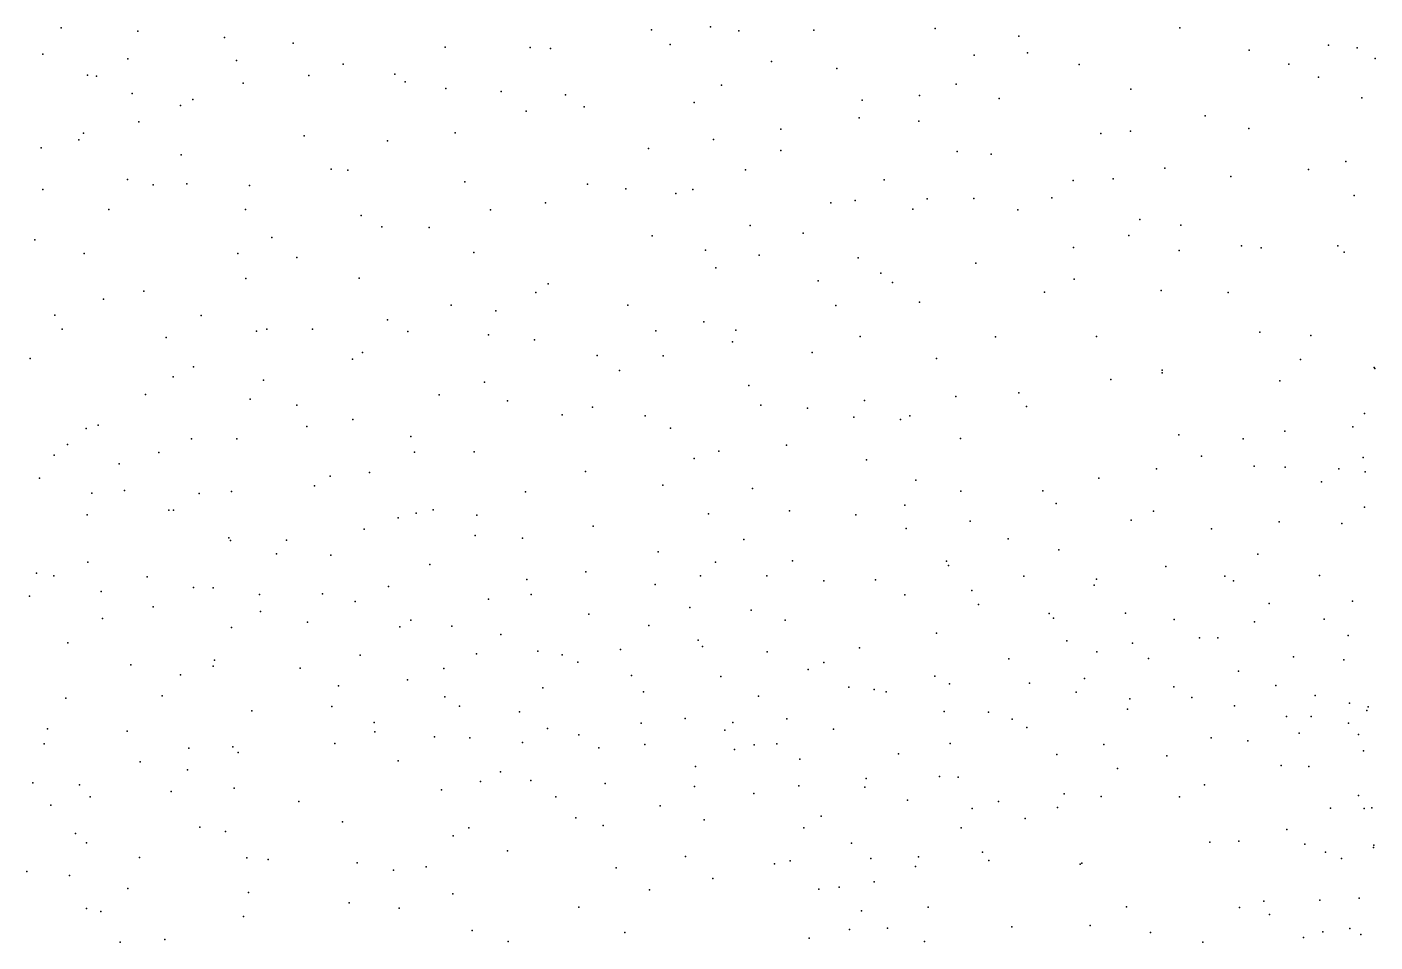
# Model space of a CAD drawing. Header units: metres. Extents: x -25 to 25, y -27.8 to 27.8.
# Drawn here: x -1.944 to 0.397, y -11.142 to -9.552 of the extents above; entities that cross this region are included whole.
import ezdxf

# ---------------------------------------------------------------- set-up
doc = ezdxf.new("R2010")
doc.units = ezdxf.units.M

msp = doc.modelspace()

# ---------------------------------------------------------------- linework, layer by layer
for p in [(-1.8842, -9.5538, 22.9295), (-1.7509, -9.5591, 22.9613), (-1.6006, -9.5705, 22.9805), (-0.8592, -9.5571, 15.3332), (-0.7565, -9.552, 15.3068), (-0.7072, -9.5588, 22.7677), (-0.5775, -9.5574, 15.3176), (-0.3666, -9.5545, 22.6592), (-0.2213, -9.5679, 15.5019), (0.0585, -9.5537, 22.3846), (-1.4813, -9.5801, 22.9812), (-1.2171, -9.5873, 15.4613), (-1.0695, -9.5879, 15.4435), (-1.0342, -9.5896, 22.8911), (-0.8268, -9.5826, 22.8126), (0.1789, -9.5924, 22.2853), (0.3163, -9.5839, 15.6818), (0.3659, -9.5881, 22.1842), (-1.9162, -9.5994, 15.6201), (-1.7681, -9.6072, 15.535), (-1.5795, -9.6105, 15.4952), (-1.3944, -9.6167, 22.9648), (-0.6507, -9.6119, 15.3643), (-0.2991, -9.6013, 22.5988), (-0.206, -9.5971, 22.5434), (-0.1164, -9.6174, 22.4754), (0.2476, -9.6169, 15.7219), (0.3972, -9.6066, 15.6621), (-1.8382, -9.6359, 22.9388), (-1.8228, -9.6377, 15.5935), (-1.4538, -9.6362, 15.4995), (-1.3047, -9.6343, 22.9558), (-0.5374, -9.6241, 22.6849), (0.2992, -9.6391, 22.2414), (-1.5682, -9.6497, 22.9802), (-1.2868, -9.6472, 15.4986), (-1.216, -9.6592, 22.9376), (-1.1204, -9.6641, 22.9192), (-0.7373, -9.6532, 15.4034), (-0.3301, -9.6517, 15.4909), (-0.0266, -9.6599, 15.6772), (-1.7607, -9.6679, 22.9555), (-1.6767, -9.6884, 15.5675), (-1.6557, -9.6781, 22.9648), (-1.0082, -9.6697, 22.8667), (-0.785, -9.6834, 22.7739), (-0.4933, -9.6793, 15.4437), (-0.3935, -9.6712, 22.6018), (-0.2553, -9.6766, 15.5225), (0.3742, -9.6752, 22.2147), (-1.0766, -9.6982, 15.5044), (-0.9761, -9.6906, 15.4777), (-0.4986, -9.7099, 22.622), (0.1023, -9.7063, 22.3183), (-1.8454, -9.7368, 22.928), (-1.7494, -9.7167, 15.6144), (-1.2001, -9.736, 15.5395), (-0.6346, -9.7295, 22.6743), (-0.3951, -9.7157, 15.4928), (-0.0791, -9.7371, 15.6608), (-0.0273, -9.733, 22.3815), (0.1778, -9.7284, 15.7613), (-1.8532, -9.7479, 15.7042), (-1.4621, -9.7412, 15.5666), (-1.3176, -9.7497, 15.5615), (-0.7516, -9.7476, 22.7311), (-1.9188, -9.7621, 15.7623), (-1.6759, -9.774, 15.6367), (-0.8644, -9.763, 15.4932), (-0.6343, -9.7667, 15.4742), (-0.3284, -9.7683, 15.5314), (-0.2693, -9.7728, 22.4853), (-1.4151, -9.7991, 22.9612), (-1.3866, -9.8011, 15.5994), (-0.696, -9.8, 22.6855), (0.0323, -9.7974, 15.7159), (0.2815, -9.7995, 15.7593), (0.3464, -9.7858, 22.2625), (-1.7688, -9.8173, 22.9384), (-1.7244, -9.8263, 15.6904), (-1.6658, -9.8247, 22.9513), (-1.557, -9.8275, 22.961), (-1.1831, -9.8211, 15.5786), (-0.9702, -9.8254, 22.8355), (-0.455, -9.8179, 22.5364), (-0.1271, -9.8189, 15.6385), (-0.0574, -9.8161, 22.363), (0.1467, -9.812, 22.3008), (-1.9157, -9.8343, 22.8869), (-0.9037, -9.8331, 15.5186), (-0.8168, -9.8414, 15.5051), (-0.7875, -9.8342, 22.7242), (-0.5054, -9.8533, 15.4961), (-0.3803, -9.8504, 15.5219), (-0.2997, -9.8501, 22.4485), (-0.1638, -9.8491, 22.3894), (0.3607, -9.8451, 15.7579), (-1.8013, -9.869, 15.7763), (-1.5639, -9.8692, 15.6736), (-1.1388, -9.8695, 22.9056), (-1.043, -9.8578, 22.8668), (-0.5478, -9.8577, 22.5671), (-0.4054, -9.8685, 22.4776), (-0.2232, -9.8697, 15.5772), (-1.3631, -9.8796, 22.9464), (-1.3274, -9.8993, 15.6516), (-1.2454, -9.9003, 22.923), (-0.6875, -9.8971, 15.4894), (-0.0112, -9.8868, 22.3207), (0.0602, -9.8961, 15.7296), (-1.93, -9.9218, 15.9257), (-1.5182, -9.9181, 22.9454), (-0.8579, -9.9152, 22.7389), (-0.5956, -9.9102, 15.4919), (-0.0305, -9.9146, 15.6845), (-1.8444, -9.9456, 22.8753), (-1.5771, -9.9457, 15.726), (-1.1675, -9.9436, 15.6098), (-0.7654, -9.9401, 22.6622), (-0.1264, -9.9353, 15.6311), (0.0569, -9.9403, 22.2991), (0.1654, -9.9325, 15.7734), (0.1996, -9.9356, 22.292), (0.3326, -9.9325, 15.7822), (0.3434, -9.9433, 22.2763), (-1.4752, -9.9523, 15.7019), (-0.7472, -9.9706, 15.5008), (-0.6722, -9.9484, 22.5799), (-0.5001, -9.9529, 22.4675), (-0.2962, -9.9625, 15.542), (-1.5635, -9.9889, 22.9322), (-1.3669, -9.9883, 15.6955), (-0.5697, -9.993, 15.4953), (-0.4607, -9.98, 15.5007), (-0.125, -9.9903, 22.3132), (-1.7404, -10.0108, 15.8632), (-1.0599, -10.0131, 15.5989), (-1.0384, -9.9983, 22.8289), (-0.4408, -9.9961, 22.4045), (-0.1768, -10.013, 15.5981), (0.0258, -10.0101, 15.7068), (0.1423, -10.0134, 22.2928), (-1.8107, -10.0248, 15.934), (-1.207, -10.0353, 15.6682), (-0.9004, -10.0354, 22.7279), (-0.5393, -10.0359, 22.4311), (-0.3939, -10.0303, 15.5193), (-1.8949, -10.0529, 22.7894), (-1.6412, -10.0534, 22.897), (-1.3175, -10.0607, 15.7154), (-1.1296, -10.0455, 22.8659), (-0.768, -10.0646, 22.6055), (-1.8823, -10.0772, 16.0523), (-1.545, -10.0804, 22.9042), (-1.5269, -10.077, 15.8013), (-1.4479, -10.0773, 22.908), (-1.2824, -10.081, 22.8914), (-1.1423, -10.0871, 15.6535), (-0.8518, -10.0798, 22.6733), (-0.7127, -10.0788, 15.4993), (0.1974, -10.0824, 22.2737), (0.2857, -10.088, 22.2663), (-1.7018, -10.0917, 15.9175), (-1.0624, -10.0958, 22.8103), (-0.7182, -10.0993, 22.544), (-0.497, -10.0901, 22.3596), (-0.2617, -10.0904, 15.5574), (-0.0867, -10.0899, 22.2662), (-1.9381, -10.1279, 22.713), (-1.3784, -10.1292, 15.7654), (-1.3608, -10.1174, 22.894), (-0.9537, -10.1229, 15.5594), (-0.8391, -10.1232, 15.5239), (-0.5802, -10.1177, 22.4031), (-0.3641, -10.1278, 22.2721), (0.2678, -10.1297, 15.8199), (-1.6545, -10.1427, 22.855), (-0.9147, -10.1488, 22.7026), (0.0278, -10.1484, 15.7352), (0.0278, -10.1527, 22.2542), (0.3957, -10.1436, 20.1868), (0.3971, -10.1456, 20.3345), (-1.6897, -10.1597, 15.9797), (-1.5329, -10.1657, 22.8737), (-1.1488, -10.169, 22.8254), (-0.6902, -10.1747, 22.4746), (-0.0615, -10.1644, 15.6804), (0.2317, -10.1669, 22.2516), (-1.7374, -10.1908, 16.0448), (-1.5557, -10.1987, 15.9197), (-1.2276, -10.1911, 15.7207), (-1.1091, -10.2018, 15.6633), (-0.4892, -10.2011, 22.2721), (-0.3304, -10.1938, 22.2282), (-0.2215, -10.1878, 15.588), (-1.475, -10.2094, 15.8799), (-1.0144, -10.2261, 22.7343), (-0.9617, -10.2127, 15.577), (-0.8703, -10.2274, 15.536), (-0.6693, -10.2089, 15.4979), (-0.5885, -10.2141, 22.3529), (-0.4108, -10.2277, 15.5252), (-0.2079, -10.2115, 22.2073), (0.3787, -10.2234, 20.3008), (-1.8409, -10.2495, 22.6939), (-1.82, -10.2438, 16.1923), (-1.4573, -10.246, 22.8444), (-1.3776, -10.2338, 15.8352), (-0.8259, -10.2491, 22.593), (-0.508, -10.2301, 15.5071), (-0.4267, -10.2341, 22.2187), (0.3587, -10.2466, 15.8946), (-1.6576, -10.2677, 22.7812), (-1.5793, -10.2674, 16.0007), (-1.2771, -10.2636, 22.8258), (-0.3224, -10.2673, 22.1728), (0.0564, -10.2608, 22.2038), (0.1683, -10.2677, 15.865), (0.2405, -10.2544, 22.2166), (-1.896, -10.2957, 22.6193), (-1.8731, -10.2777, 16.2979), (-1.7143, -10.2915, 16.1377), (-1.2708, -10.2905, 15.7893), (-1.1671, -10.2903, 22.7801), (-0.7423, -10.2893, 22.4924), (-0.6245, -10.2784, 15.5173), (0.0959, -10.298, 15.8275), (-1.7835, -10.3113, 22.6976), (-0.7849, -10.3018, 15.5394), (-0.4855, -10.3042, 22.1935), (0.0177, -10.3196, 15.7864), (0.1871, -10.315, 22.1752), (0.241, -10.3168, 15.9166), (0.3346, -10.3198, 15.9348), (0.3766, -10.3003, 20.1693), (-1.9215, -10.3361, 16.4589), (-1.4173, -10.3327, 22.8026), (-1.3487, -10.3262, 15.8826), (-0.9736, -10.3243, 22.6793), (-0.4002, -10.3394, 22.136), (-0.0821, -10.3358, 15.729), (0.3042, -10.3426, 22.1516), (0.38, -10.3248, 20.2589), (-1.8308, -10.3619, 22.6347), (-1.7742, -10.3574, 16.2836), (-1.6447, -10.3627, 16.1603), (-1.5885, -10.3589, 22.7567), (-1.4442, -10.3492, 15.9838), (-1.0779, -10.3599, 22.7256), (-0.8392, -10.348, 22.5726), (-0.684, -10.3541, 22.3959), (-0.3222, -10.3586, 22.1038), (-0.1797, -10.3581, 22.0943), (-1.6972, -10.3916, 22.7002), (-1.689, -10.3916, 16.242), (-1.2382, -10.3912, 15.8318), (-0.6194, -10.3926, 15.5493), (-0.4195, -10.383, 15.5717), (-0.1564, -10.3802, 15.7041), (0.3789, -10.3865, 20.1765), (-1.8392, -10.3997, 16.4354), (-1.2991, -10.4048, 15.8997), (-1.2678, -10.3967, 22.757), (-1.1622, -10.4004, 22.7368), (-0.7599, -10.3979, 15.5637), (-0.5045, -10.3999, 22.1539), (-0.3059, -10.4109, 15.6369), (-0.026, -10.409, 15.8038), (0.0128, -10.3932, 22.0954), (0.2307, -10.4121, 15.9748), (0.3393, -10.4145, 22.0981), (-1.3582, -10.4246, 22.7571), (-1.1653, -10.4355, 15.7959), (-0.9602, -10.4191, 15.6497), (-0.4167, -10.4236, 22.0783), (0.113, -10.424, 22.0853), (-1.5932, -10.4396, 22.7165), (-1.59, -10.4445, 16.2103), (-1.493, -10.4439, 22.7379), (-1.0828, -10.44, 15.7325), (-0.6985, -10.4425, 22.3807), (-0.24, -10.4413, 22.0049), (-0.1518, -10.4604, 22.0009), (-1.838, -10.482, 22.5549), (-1.5102, -10.4675, 16.1595), (-1.416, -10.4696, 16.0708), (-1.244, -10.486, 22.7226), (-0.8476, -10.4639, 15.6212), (-0.7479, -10.4821, 15.6069), (-0.6144, -10.4793, 22.2686), (-0.3469, -10.4803, 15.6626), (0.1935, -10.468, 22.05), (-1.9271, -10.5011, 16.6333), (-1.8968, -10.5058, 22.4682), (-1.735, -10.5073, 22.6219), (-0.9729, -10.4988, 15.7205), (-0.7743, -10.5057, 22.4395), (-0.659, -10.5055, 15.6081), (-0.3435, -10.4879, 22.0157), (-0.2128, -10.506, 21.9436), (0.034, -10.4893, 22.0015), (0.1362, -10.5061, 16.0287), (0.3005, -10.5048, 22.0021), (-1.8148, -10.5326, 16.5419), (-1.6542, -10.5257, 22.6562), (-1.6199, -10.5263, 16.3264), (-1.3159, -10.5244, 16.0388), (-1.0756, -10.5118, 15.7946), (-0.8529, -10.5204, 22.515), (-0.5597, -10.5142, 15.6233), (-0.4702, -10.5126, 15.6303), (-0.3029, -10.5311, 15.7323), (-0.0906, -10.5217, 21.9442), (-0.0867, -10.5113, 15.8493), (0.1513, -10.5144, 21.9927), (-1.9392, -10.5411, 22.3871), (-1.5399, -10.5381, 22.6933), (-1.4303, -10.537, 22.7103), (-1.3739, -10.5505, 16.1252), (-1.1419, -10.5464, 15.8772), (-1.0683, -10.5381, 22.6573), (-0.4191, -10.5389, 22.0205), (-0.2915, -10.5556, 21.9253), (0.2132, -10.5535, 21.9495), (0.3582, -10.5498, 21.9465), (-1.8121, -10.5798, 22.5001), (-1.7242, -10.5597, 16.4649), (-1.5382, -10.5677, 16.2931), (-0.9678, -10.5723, 15.7826), (-0.7924, -10.5605, 15.6812), (-0.686, -10.5652, 22.3186), (-0.1689, -10.5709, 15.8542), (-0.161, -10.5789, 21.8774), (-0.0358, -10.5704, 15.9671), (-1.5881, -10.5954, 16.3646), (-1.4562, -10.5863, 16.2474), (-1.2961, -10.594, 16.101), (-1.2767, -10.5825, 22.6944), (-1.2056, -10.5928, 16.0199), (-0.8638, -10.5922, 15.7332), (-0.627, -10.5827, 22.2473), (0.0484, -10.5813, 21.9), (0.1878, -10.5858, 16.1253), (0.3086, -10.581, 16.1232), (-1.8724, -10.6219, 16.6577), (-1.1209, -10.6078, 15.9364), (-0.7778, -10.6176, 22.4011), (-0.3641, -10.605, 15.7682), (-0.1378, -10.6187, 15.9398), (-0.0242, -10.6225, 16.0521), (0.0925, -10.6136, 16.1115), (0.124, -10.6131, 21.8664), (0.3503, -10.6094, 21.8613), (-1.3648, -10.6433, 16.2298), (-1.1632, -10.6413, 22.653), (-1.0562, -10.6367, 22.6101), (-1.0143, -10.6431, 15.8811), (-0.9132, -10.6337, 22.5228), (-0.7705, -10.6286, 15.7353), (-0.6581, -10.6377, 15.7174), (-0.498, -10.631, 15.7301), (-0.2386, -10.6498, 21.7964), (-0.0857, -10.6376, 21.794), (0.0041, -10.649, 21.7734), (0.2557, -10.6462, 21.7771), (-1.7631, -10.6601, 16.5785), (-1.6201, -10.6626, 16.455), (-1.6181, -10.6523, 22.5955), (-1.469, -10.6661, 22.6459), (-1.2196, -10.6667, 16.1221), (-0.9868, -10.6559, 22.558), (-0.5873, -10.6681, 15.7589), (-0.5599, -10.656, 22.1381), (0.1603, -10.6711, 21.7453), (0.3431, -10.6516, 16.1809), (-1.6767, -10.6774, 22.5399), (-1.4026, -10.6966, 16.3165), (-1.2825, -10.6866, 16.2009), (-0.8937, -10.6786, 15.8292), (-0.7386, -10.6806, 22.3373), (-0.3671, -10.6799, 15.8472), (-0.3416, -10.693, 21.8383), (-0.2029, -10.6921, 15.9911), (-0.1072, -10.6839, 16.0673), (0.2248, -10.6961, 21.69), (-1.8762, -10.7182, 22.3243), (-1.7085, -10.7139, 16.5389), (-1.2178, -10.7157, 22.6158), (-1.0479, -10.7002, 15.9993), (-0.8727, -10.7072, 22.4555), (-0.6735, -10.7146, 22.2528), (-0.5163, -10.6989, 22.0546), (-0.4726, -10.7034, 21.9726), (-0.4515, -10.7071, 15.8318), (-0.1219, -10.7076, 21.7109), (-0.0285, -10.7196, 21.6766), (0.0478, -10.6986, 16.1637), (0.0789, -10.7172, 21.6746), (0.2932, -10.7136, 21.6269), (-1.553, -10.7403, 16.4288), (-1.4141, -10.7329, 22.6072), (-1.1927, -10.7322, 16.1749), (-1.0884, -10.742, 16.1116), (-0.3507, -10.7416, 15.9506), (-0.2737, -10.7427, 21.742), (-0.0328, -10.7372, 16.1803), (0.1531, -10.7313, 21.6366), (0.3529, -10.7266, 21.5242), (0.3829, -10.7395, 21.3934), (0.3852, -10.7334, 16.2475), (-1.3404, -10.7603, 16.3229), (-0.8773, -10.7614, 15.9706), (-0.8008, -10.7533, 15.9155), (-0.7181, -10.7604, 15.8765), (-0.6242, -10.7541, 15.864), (-0.2331, -10.7548, 16.0643), (0.2437, -10.7503, 21.5632), (0.2865, -10.7501, 16.2637), (0.3509, -10.7615, 21.3069), (-1.908, -10.7716, 16.7196), (-1.7698, -10.7757, 22.3948), (-1.3393, -10.7766, 22.5882), (-1.2358, -10.7855, 16.3031), (-1.1743, -10.7871, 22.5586), (-1.0396, -10.771, 22.5176), (-0.9854, -10.782, 16.1025), (-0.7317, -10.774, 22.2877), (-0.5433, -10.7718, 15.914), (-0.2076, -10.7692, 21.6906), (0.1128, -10.7871, 16.276), (0.2653, -10.7791, 21.4221), (0.3686, -10.7813, 21.2141), (-1.9136, -10.7975, 22.2019), (-1.6625, -10.8048, 22.4536), (-1.5859, -10.8028, 22.5075), (-1.5768, -10.8125, 16.4831), (-1.4088, -10.7972, 16.3897), (-1.0829, -10.7953, 16.2023), (-0.9505, -10.8046, 22.4551), (-0.8708, -10.7985, 16.0492), (-0.7149, -10.8074, 16.0105), (-0.6806, -10.7995, 22.2254), (-0.6413, -10.7975, 15.963), (-0.3407, -10.7969, 16.0732), (-0.0737, -10.7986, 21.6104), (0.1765, -10.7923, 21.4946), (0.3773, -10.8098, 21.0764), (-1.7469, -10.8289, 16.5807), (-1.2989, -10.8268, 16.3538), (-0.7826, -10.837, 16.1266), (-0.6015, -10.8239, 16.0455), (-0.43, -10.8151, 16.0663), (-0.1554, -10.8159, 21.6428), (0.0359, -10.8184, 21.525), (0.234, -10.8353, 16.3262), (0.282, -10.8367, 21.2605), (-1.6646, -10.8429, 16.543), (-1.121, -10.846, 16.3175), (-0.4862, -10.8579, 16.184), (-0.3592, -10.854, 16.1977), (-0.3266, -10.8554, 21.7317), (-0.0502, -10.8405, 16.2885), (-1.9331, -10.865, 16.746), (-1.8523, -10.869, 16.6753), (-1.6933, -10.8806, 22.3708), (-1.5839, -10.8747, 22.4544), (-1.2236, -10.8777, 16.3716), (-1.1559, -10.8629, 22.5096), (-1.0689, -10.8611, 22.484), (-0.9398, -10.8667, 16.3045), (-0.7845, -10.8714, 16.2572), (-0.6814, -10.8839, 22.1876), (-0.603, -10.8707, 16.2278), (-0.4884, -10.8727, 21.92), (-0.1426, -10.8841, 16.3176), (0.1013, -10.8686, 21.4041), (-1.9018, -10.9041, 22.1393), (-1.8338, -10.8896, 22.2311), (-1.4716, -10.8975, 22.4831), (-1.0254, -10.8894, 16.3432), (-0.844, -10.9052, 22.3204), (-0.4145, -10.8955, 21.8173), (-0.2564, -10.8975, 21.6423), (-0.0782, -10.8892, 21.53), (0.0575, -10.8894, 16.3436), (0.3686, -10.8871, 21.0063), (-0.9902, -10.9261, 22.401), (-0.7675, -10.9295, 16.3573), (-0.5646, -10.9229, 22.0265), (-0.3022, -10.91, 16.3204), (-0.2105, -10.9275, 16.3433), (-0.1542, -10.9081, 21.574), (0.3201, -10.909, 16.3733), (0.3781, -10.91, 19.9589), (0.3918, -10.9089, 20.9166), (-1.8593, -10.9534, 16.6757), (-1.6434, -10.9425, 16.5358), (-1.599, -10.9498, 22.3901), (-1.3958, -10.9328, 16.4394), (-1.1765, -10.9432, 22.4569), (-0.9432, -10.9392, 16.3745), (-0.5945, -10.9435, 16.3605), (-0.3216, -10.9432, 21.6962), (0.244, -10.9463, 16.398), (-1.8399, -10.9694, 22.2004), (-1.2032, -10.9573, 16.4218), (-0.5121, -10.9699, 16.3884), (0.1102, -10.9684, 21.328), (0.1606, -10.9669, 16.4094), (0.2753, -10.9716, 21.1455), (0.3943, -10.9775, 20.8578), (0.3952, -10.9735, 20.0624), (-1.7481, -10.9951, 16.5803), (-1.5616, -10.9956, 16.5057), (-1.5247, -10.9984, 22.4013), (-1.1091, -10.9832, 22.42), (-0.8001, -10.9932, 22.2222), (-0.6186, -11.0005, 22.0512), (-0.4784, -10.9965, 21.8616), (-0.3954, -10.9937, 16.3898), (-0.2845, -10.9858, 16.3817), (-0.2736, -11.0002, 21.636), (0.3111, -10.9858, 21.0672), (0.3387, -10.997, 16.4518), (-1.9435, -11.0194, 22.0408), (-1.3702, -11.0045, 22.4329), (-1.3072, -11.0169, 16.4432), (-1.2501, -11.0112, 22.4222), (-0.9202, -11.0127, 22.3068), (-0.6456, -11.0059, 16.452), (-0.4009, -11.0106, 21.7643), (-0.1147, -11.0068, 16.4088), (-0.112, -11.0048, 21.5097), (-1.8699, -11.0263, 22.1453), (-0.7524, -11.0315, 16.4927), (-0.5335, -11.0463, 21.9296), (-0.4722, -11.0372, 16.4591), (-1.7681, -11.0491, 22.2363), (-1.5586, -11.0557, 22.3442), (-1.204, -11.0582, 16.4692), (-0.8628, -11.0514, 22.2489), (-0.5684, -11.05, 16.4941), (0.2043, -11.071, 16.4888), (0.3015, -11.0694, 21.0354), (0.3695, -11.0658, 19.8676), (-1.8404, -11.0837, 16.6478), (-1.8151, -11.089, 22.1758), (-1.3843, -11.0738, 22.3829), (-1.2972, -11.0831, 22.3852), (-0.9852, -11.0811, 16.5199), (-0.4946, -11.0877, 21.8559), (-0.3786, -11.0812, 21.7216), (-0.0342, -11.0807, 16.4548), (0.1621, -11.082, 21.2231), (0.214, -11.0941, 21.1502), (-1.5673, -11.0976, 16.519), (-0.4496, -11.1175, 21.7899), (-0.2332, -11.1155, 16.4898), (-0.0972, -11.113, 21.4746), (-1.7039, -11.1377, 16.5674), (-1.1703, -11.1218, 22.3387), (-1.1081, -11.141, 16.5186), (-0.9053, -11.1253, 16.5564), (-0.5853, -11.1351, 21.9441), (-0.5153, -11.12, 16.5536), (-0.3849, -11.1411, 16.5457), (0.0073, -11.1253, 21.3872), (0.2731, -11.1339, 16.564), (0.3067, -11.1242, 19.9695), (0.3534, -11.1186, 20.8757), (0.3728, -11.1286, 20.1729), (-1.7814, -11.1419, 16.6025), (0.0982, -11.1419, 16.5351)]:
    msp.add_point(p)

doc.saveas('drawing.dxf')
